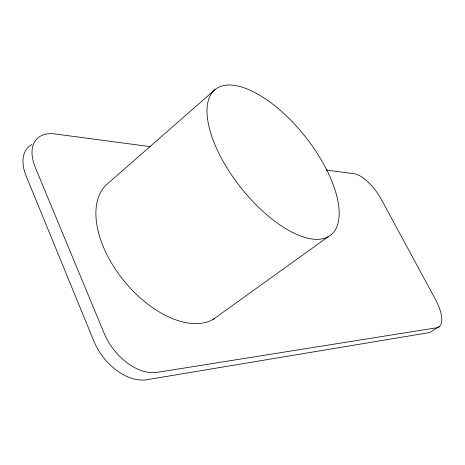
<?xml version="1.0" encoding="UTF-8"?>
<svg xmlns="http://www.w3.org/2000/svg" width="465" height="465" viewBox="0 0 465 465"><rect width="100%" height="100%" fill="white"/><g stroke="black" fill="none" stroke-linecap="round" stroke-linejoin="round"><path stroke-width="0.7" d="M215.144 89.513L107.799 183.553A86.135 49.412 50.6 0 0 122.568 279.134A86.135 49.412 50.6 0 0 214.452 318.612M213.214 319.35L328.046 236.836A92.948 41.083 51.6 0 0 277.559 108.008A92.948 41.083 51.6 0 0 213.743 141.662A92.948 41.083 51.6 0 0 328.046 236.836M439.628 326.308L431.729 331.19A30.649 12.636 57.1 0 1 428.747 332.684L146.69 379.731A47.424 30.992 52.6 0 1 93.802 340.996L26.203 176.165A45.756 26.929 44.6 0 1 31.916 144.481M150.643 146.684L55.015 133.961A46.07 26.615 44.9 0 0 35.357 167.569L104.061 333.126A47.773 30.655 52.7 0 0 157.065 372.366L436.699 327.779A30.795 12.433 57 0 0 435.507 299.512L381.393 199.526A29.394 11.613 54 0 0 354.121 173.753L326.075 170.021"/></g></svg>
